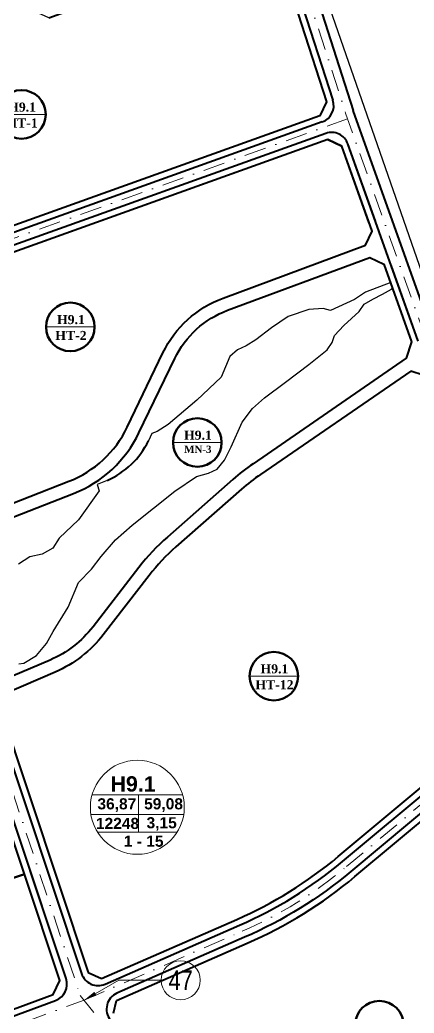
# Model space of a CAD drawing. Header units: millimetres. Extents: x 583747 to 595948, y 2304962 to 2309584.
# Drawn here: x 591707.4 to 591889, y 2307461.5 to 2307918.6 of the extents above; entities that cross this region are included whole.
import ezdxf
from ezdxf.enums import TextEntityAlignment as Align

# ---------------------------------------------------------------- set-up
doc = ezdxf.new("R2010")
doc.units = ezdxf.units.MM
doc.set_wipeout_variables(frame=1)
doc.linetypes.add('DASHDOT', pattern=[1, 0.5, -0.25, 0, -0.25])
for name, color, linetype, lineweight in [('00_bo_sdd', 7, 'Continuous', 30), ('00_tim_duong', 1, 'DASHDOT', 13), ('Chu thich Lo - Q', 7, 'Continuous', 9), ('DUONG', 5, 'Continuous', 80), ('HE', 7, 'Continuous', 40), ('ky hieu lo A B tron', 7, 'Continuous', 9), ('TOADO', 7, 'Continuous', 13), ('TREE1', 93, 'Continuous', 13), ('vong tron', 7, 'Continuous', 13)]:
    doc.layers.add(name, color=color, linetype=linetype, lineweight=lineweight)
doc.styles.get("Standard").update_dxf_attribs({"font": 'arial.ttf'})
doc.styles.add('STYLE3', font='Vharialb.ttf', dxfattribs={"height": 10})
doc.styles.add('TXT', font='vntime.TTF', dxfattribs={"height": 1})
doc.styles.add('vnarialh', font='Vharial.ttf')
doc.dimstyles.new('11', dxfattribs={"dimtxt": 7.5, "dimasz": 7.5, "dimexe": 5, "dimexo": 10, "dimgap": 3, "dimtad": 1, "dimzin": 9, "dimdsep": 46, "dimtxsty": 'STYLE3', "dimcen": 0.05, "dimclrd": 7, "dimclre": 7, "dimclrt": 7, "dimaunit": 1, "dimadec": 4, "dimazin": 0, "dimtfac": 1, "dimtofl": 0, "dimtmove": 1, "dimatfit": 3, "dimfxl": 1, "dimtolj": 1, "dimtzin": 9, "dimarcsym": 0})

# ---------------------------------------------------------------- blocks, each defined once
blk = doc.blocks.new('dfsdf')
at = {"layer": '00_bo_sdd'}
blk.add_lwpolyline([(12478.55, 13238.14), (12632.06, 12797.25, -0.050631), (12658.27, 12697.79, -0.127789), (12642.01, 12531.73, -0.078072), (12590.67, 12439.45, -0.029988), (12502.96, 12340.13), (12503.12, 12332.97), (12540.5, 12298.11)], format="xyb", dxfattribs=at)
at = {"layer": '00_tim_duong', "ltscale": 20}
blk.add_lwpolyline([(12510.82, 13117.98), (11901.7, 12900.02)], dxfattribs=at)
blk.add_lwpolyline([(12200.44, 12619.33), (12210.78, 12628.75), (12233.94, 12651.04, -0.103426), (12249.37, 12660.71), (12389.43, 12712.49)], format="xyb", dxfattribs=at)
blk = doc.blocks.new('www')
at = {"layer": '00_bo_sdd'}
for p, q in [((18536.786, 14985.133), (18327.311, 14910.178)), ((18543.172, 14982.107), (18536.786, 14985.133)), ((18555.794, 14946.689), (18543.172, 14982.107))]:
    blk.add_line(p, q, dxfattribs=at)
blk.add_lwpolyline([(18536.176, 15002.436), (18513.178, 15073.766), (18506.942, 15076.824), (18408.19, 15041.1), (18401.781, 15044.089), (18398.655, 15052.677), (18392.231, 15055.709), (18289.212, 15019.304), (18286.145, 15012.917), (18317.164, 14924.072), (18323.52, 14921.036), (18533.003, 14995.993)], close=True, dxfattribs=at)
blk.add_lwpolyline([(18394.502, 14743.927), (18396.694, 14744.123), (18402.603, 14747.766), (18407.249, 14753.222), (18410.245, 14758.678), (18417.149, 14769.929), (18421.906, 14781.335), (18427.837, 14787.415), (18432.338, 14793.269), (18439.036, 14800.998), (18446.566, 14807.654), (18466.251, 14823.274), (18476.283, 14830.088), (18481.751, 14831.627), (18485.735, 14833.528), (18489.214, 14837.657), (18492.279, 14843.74), (18497.336, 14855.129), (18502.012, 14861.347), (18507.621, 14866.251), (18517.258, 14873.503), (18527.952, 14881.649), (18536.509, 14888.395), (18538.749, 14891.772), (18539.828, 14895.028), (18544.183, 14899.626), (18551.181, 14906.088), (18553.539, 14909.38), (18557.511, 14911.751), (18561.852, 14914.02), (18566.127, 14916.235), (18566.6, 14917.026), (18565.771, 14919.385), (18554.035, 14914.899), (18549.089, 14911.601), (18537.906, 14906.475), (18534.583, 14907.408), (18527.975, 14906.906), (18518.403, 14903.694), (18510.791, 14898.477), (18503.549, 14892.99), (18499.136, 14890.14), (18495.149, 14888.418), (18491.631, 14885.373), (18487.652, 14875.754), (18476.427, 14865.151), (18463.194, 14854.083), (18458.091, 14850.797), (18455.718, 14849.856), (18454.119, 14846.532, -0.1808542), (18435.099, 14828.286), (18430.589, 14826.344), (18431.442, 14823.518), (18421.889, 14810.146), (18412.973, 14801.719), (18410.145, 14797.151), (18405.149, 14794.28), (18399.536, 14793.139), (18394.296, 14789.722)], format="xyb", dxfattribs=at)
at = {"layer": '00_tim_duong', "ltscale": 20}
for points in [[(18507.724, 15112.68), (18544.912, 14997.339)], [(18507.724, 15112.68), (18544.912, 14997.339)], [(18581.878, 14893.603), (18544.949, 14997.231)], [(18581.878, 14893.603), (18544.949, 14997.231)]]:
    blk.add_lwpolyline(points, dxfattribs=at)
for points in [[(18353.378, 14799.491), (18422.736, 14591.243), (18504.085, 14490.281, 0.0496955), (18531.907, 14462.019, 0.0496955)], [(18353.378, 14799.491), (18422.736, 14591.243), (18504.085, 14490.281, 0.0496955), (18531.907, 14462.019, 0.0496955)], [(18424.525, 14589.023), (18497.24, 14620.788, 0.0710908), (18545.369, 14650.548), (18640.671, 14730.129)]]:
    blk.add_lwpolyline(points, format="xyb", dxfattribs=at)
at = {"layer": 'DUONG', "lineweight": 40}
for p, q in [((18511.293, 15113.83), (18548.481, 14998.49)), ((18511.293, 15113.83), (18548.481, 14998.49)), ((18516.088, 15074.517), (18539.08, 15003.208)), ((18516.088, 15074.517), (18539.08, 15003.208)), ((18585.41, 14894.862), (18548.481, 14998.49)), ((18585.41, 14894.862), (18548.481, 14998.49)), ((18534.161, 14993.221), (18324.567, 14918.224)), ((18534.161, 14993.221), (18324.567, 14918.224)), ((18535.77, 14987.955), (18326.42, 14913.046)), ((18535.77, 14987.955), (18326.42, 14913.046)), ((18558.634, 14947.657), (18546.001, 14983.108)), ((18563.647, 14933.589), (18546.001, 14983.108)), ((18578.344, 14892.347), (18563.647, 14933.589)), ((18578.344, 14892.347), (18565.851, 14927.404)), ((18377.681, 14738.387), (18423.34, 14601.297)), ((18415.115, 14602.255), (18371.758, 14732.438)), ((18543.446, 14652.851), (18631.712, 14726.556)), ((18434.132, 14596.493), (18496.039, 14623.537))]:
    blk.add_line(p, q, dxfattribs=at)
for points in [[(18265.848, 14530.946, -0.0960549), (18282.904, 14541.468), (18411.385, 14588.963, 0.4047005), (18416.201, 14598.995), (18371.758, 14732.438)], [(18657.278, 14670.21), (18641.976, 14713.272, 0.5222384), (18629.31, 14716.734), (18547.292, 14648.245, -0.0710908), (18498.441, 14618.039), (18439.637, 14592.351, 0.4945682), (18436.61, 14580), (18521.373, 14474.802, 0.414438), (18532.627, 14473.596), (18610.043, 14536.071, 0.0907084), (18630.611, 14563.058), (18659.913, 14637.431, 0.1719261), (18660.108, 14662.479)]]:
    blk.add_lwpolyline(points, format="xyb", dxfattribs=at)
for centre, radius, start, end in [((18531.466, 15000.753), 8, 289.68819, 17.87053), ((18531.466, 15000.753), 8, 289.68819, 17.87053), ((18538.465, 14980.423), 8, 19.61408, 109.68819), ((18538.465, 14980.423), 8, 19.61408, 109.68819), ((18417.178, 14804.063), 197, 293.59771, 309.86315), ((18430.93, 14603.825), 8, 198.42056, 293.59771)]:
    blk.add_arc(centre, radius, start, end, dxfattribs=at)
at = {"layer": 'HE'}
for p, q in [((18536.786, 14985.133), (18327.311, 14910.178)), ((18536.786, 14985.133), (18543.172, 14982.107)), ((18555.794, 14946.689), (18543.172, 14982.107)), ((18541.523, 14655.153), (18628.623, 14727.885)), ((18549.214, 14645.943), (18631.372, 14714.547)), ((18432.498, 14599.053), (18494.838, 14626.286)), ((18439.421, 14588.982), (18499.642, 14615.289)), ((18426.336, 14601.795), (18432.498, 14599.053)), ((18437.976, 14583.087), (18439.421, 14588.982))]:
    blk.add_line(p, q, dxfattribs=at)
blk.add_lwpolyline([(18408.19, 15041.1), (18506.942, 15076.824), (18513.178, 15073.766), (18536.176, 15002.436), (18533.003, 14995.993), (18323.52, 14921.036)], dxfattribs=at)
blk.add_lwpolyline([(18408.19, 15041.1), (18506.942, 15076.824), (18513.178, 15073.766), (18536.176, 15002.436), (18533.003, 14995.993), (18323.52, 14921.036)], dxfattribs=at)
for points in [[(18536.786, 14985.133), (18327.311, 14910.178), (18324.251, 14903.773), (18357.096, 14809.696), (18363.403, 14806.791), (18417.463, 14827.864, 0.1899283), (18444.362, 14852.776), (18460.809, 14886.97, -0.1944187), (18488.518, 14912.19), (18554.13, 14936.465), (18557.141, 14942.91), (18543.172, 14982.107), (18536.786, 14985.133)], [(18630.787, 14735.801), (18580.706, 14876.741), (18574.912, 14878.619), (18505.745, 14831.039, 0.0295065), (18496.998, 14824.23), (18466.803, 14797.717, 0.0480465), (18454.461, 14784.582), (18433.356, 14757.288, -0.1271287), (18411.212, 14740.113), (18388.743, 14730.433), (18385.731, 14723.711), (18426.336, 14601.795)]]:
    blk.add_lwpolyline(points, format="xyb", dxfattribs=at)
blk.add_lwpolyline([(18380.668, 14738.912), (18362.153, 14794.505), (18365.232, 14801.064), (18419.642, 14822.274, 0.1899283), (18449.769, 14850.176), (18466.216, 14884.369, -0.1944187), (18490.6, 14906.563), (18556.144, 14930.813), (18562.512, 14927.838), (18575.277, 14892.017), (18572.836, 14884.473), (18502.344, 14835.983, 0.0295065), (18493.039, 14828.738), (18462.844, 14802.226, 0.0480465), (18449.715, 14788.252), (18428.61, 14760.958, -0.1271287), (18408.838, 14745.624), (18386.84, 14736.147)], format="xyb", close=True, dxfattribs=at)
for points in [[(18397.018, 14647.1), (18391.223, 14664.5), (18387.473, 14666.273), (18377.117, 14662.307), (18375.205, 14658.369), (18380.436, 14641.524), (18397.034, 14647.051)], [(18397.023, 14647.085), (18278.788, 14607.362), (18302.583, 14551.941), (18410.195, 14591.721), (18413.304, 14598.199)]]:
    blk.add_lwpolyline(points, close=True, dxfattribs=at)
for centre, radius, start, end in [((18420.213, 14862.841), 37.625, 293.3066, 334.3121), ((18417.178, 14804.063), 194, 293.59771, 309.86315), ((18417.178, 14804.063), 206, 293.59771, 309.86315)]:
    blk.add_arc(centre, radius, start, end, dxfattribs=at)
at = {"layer": 'TOADO', "color": 1}
blk.add_circle((18469, 14598.268), 9, dxfattribs=at)
at = {"layer": 'HE', "lineweight": 40}
blk.add_blockref('dfsdf', (6035.032, 1876.669), dxfattribs=at)
at = {"layer": 'TOADO', "color": 1, "style": 'vnarialh', "width": 0.8}
blk.add_text('47', height=9, dxfattribs=at).set_placement((18469, 14598.268), align=Align.MIDDLE_CENTER)
at = {"layer": 'TOADO', "color": 1}
blk.add_leader([(18424.493, 14589.091), (18440.456, 14598.268), (18461.456, 14598.268)], dimstyle='11', override={"dimasz": 6, "dimgap": 3, "dimtad": 0}, dxfattribs=at)
at = {"ltscale": 24}
blk.add_wipeout([(18450.683, 14701.575), (18452.349, 14701.458), (18455.174, 14700.697), (18457.998, 14699.935), (18461.906, 14697.492), (18464.939, 14695.595), (18467.715, 14691.9), (18470.491, 14688.204), (18471.453, 14685.313), (18472.414, 14682.421), (18472.635, 14680.137), (18472.856, 14677.854), (18472.447, 14674.76), (18472.039, 14671.667), (18470.62, 14668.419), (18469.201, 14665.171), (18467.243, 14662.8), (18465.285, 14660.429), (18462.494, 14658.487), (18459.703, 14656.544), (18457.257, 14655.637), (18454.812, 14654.73), (18451.915, 14654.373), (18449.017, 14654.015), (18445.955, 14654.416), (18442.893, 14654.816), (18440.778, 14655.563), (18439.299, 14656.087), (18437.412, 14657.144), (18435.525, 14658.201), (18433.787, 14659.656), (18432.048, 14661.111), (18430.593, 14662.905), (18429.137, 14664.699), (18428.239, 14666.318), (18427.34, 14667.936), (18426.435, 14670.858), (18425.53, 14673.779), (18425.334, 14676.059), (18425.179, 14677.854), (18425.425, 14680.263), (18425.671, 14682.671), (18426.289, 14684.717), (18426.906, 14686.762), (18428.935, 14690.091), (18430.963, 14693.42), (18432.305, 14694.747), (18433.646, 14696.074), (18436.918, 14698.036), (18440.191, 14699.998), (18442.84, 14700.761), (18444.713, 14701.3), (18447.104, 14701.518), (18449.017, 14701.692), (18450.683, 14701.575), (18452.349, 14701.458)], dxfattribs=at).dxf.layer = 'ky hieu lo A B tron'
at = {"linetype": 'Continuous', "lineweight": 9}
for points in [[(18397.406, 15008.92), (18400.327, 15008.133), (18403.916, 15005.889), (18406.787, 15002.067), (18407.781, 14999.077), (18408.01, 14996.715), (18407.587, 14993.516), (18406.12, 14990.157), (18404.095, 14987.705), (18401.208, 14985.696), (18398.68, 14984.758), (18395.683, 14984.389), (18395.683, 14984.389), (18392.517, 14984.802), (18390.658, 14985.46), (18388.707, 14986.553), (18386.909, 14988.058), (18385.404, 14989.913), (18384.474, 14991.587), (18384.474, 14991.587), (18383.538, 14994.608), (18383.357, 14996.715), (18383.611, 14999.206), (18384.25, 15001.321), (18386.348, 15004.764), (18387.735, 15006.136), (18391.119, 15008.165), (18393.458, 15008.839), (18395.683, 15009.041)], [(18419.906, 14911.132), (18422.827, 14910.345), (18426.416, 14908.101), (18429.287, 14904.279), (18430.281, 14901.289), (18430.51, 14898.927), (18430.087, 14895.728), (18428.62, 14892.369), (18426.595, 14889.917), (18423.708, 14887.908), (18421.18, 14886.97), (18418.183, 14886.601), (18418.183, 14886.601), (18415.017, 14887.014), (18413.158, 14887.672), (18411.207, 14888.765), (18409.409, 14890.27), (18407.904, 14892.125), (18406.974, 14893.799), (18406.974, 14893.799), (18406.038, 14896.82), (18405.857, 14898.927), (18406.111, 14901.418), (18406.75, 14903.534), (18408.848, 14906.976), (18410.235, 14908.348), (18413.619, 14910.377), (18415.958, 14911.051), (18418.183, 14911.253)], [(18478.384, 14857.934), (18481.305, 14857.146), (18484.894, 14854.902), (18487.765, 14851.08), (18488.759, 14848.09), (18488.988, 14845.728), (18488.565, 14842.529), (18487.098, 14839.17), (18485.073, 14836.719), (18482.186, 14834.71), (18479.658, 14833.772), (18476.661, 14833.402), (18476.661, 14833.402), (18473.495, 14833.816), (18471.636, 14834.473), (18469.685, 14835.567), (18467.887, 14837.071), (18466.382, 14838.926), (18465.452, 14840.6), (18465.452, 14840.6), (18464.516, 14843.622), (18464.335, 14845.728), (18464.589, 14848.22), (18465.228, 14850.335), (18467.326, 14853.777), (18468.713, 14855.15), (18472.097, 14857.179), (18474.436, 14857.852), (18476.661, 14858.055)], [(18513.614, 14750.406), (18516.534, 14749.619), (18520.123, 14747.374), (18522.994, 14743.553), (18523.989, 14740.563), (18524.217, 14738.201), (18523.795, 14735.002), (18522.327, 14731.643), (18520.303, 14729.191), (18517.416, 14727.182), (18514.887, 14726.244), (18511.891, 14725.874), (18511.891, 14725.874), (18508.724, 14726.288), (18506.865, 14726.945), (18504.914, 14728.039), (18503.116, 14729.544), (18501.611, 14731.399), (18500.682, 14733.073), (18500.682, 14733.073), (18499.746, 14736.094), (18499.564, 14738.201), (18499.819, 14740.692), (18500.458, 14742.807), (18502.555, 14746.25), (18503.942, 14747.622), (18507.327, 14749.651), (18509.665, 14750.324), (18511.891, 14750.527)], [(18562.212, 14589.798), (18565.132, 14589.011), (18568.721, 14586.766), (18571.592, 14582.945), (18572.586, 14579.955), (18572.815, 14577.593), (18572.392, 14574.394), (18570.925, 14571.035), (18568.9, 14568.583), (18566.014, 14566.574), (18563.485, 14565.636), (18560.489, 14565.266), (18560.489, 14565.266), (18557.322, 14565.68), (18555.463, 14566.337), (18553.512, 14567.431), (18551.714, 14568.936), (18550.209, 14570.791), (18549.28, 14572.465), (18549.28, 14572.465), (18548.344, 14575.486), (18548.162, 14577.593), (18548.417, 14580.084), (18549.055, 14582.199), (18551.153, 14585.642), (18552.54, 14587.014), (18555.925, 14589.043), (18558.263, 14589.716), (18560.489, 14589.919)]]:
    blk.add_wipeout(points, dxfattribs=at).dxf.layer = 'vong tron'
at = {"layer": 'vong tron'}
for p, q in [((18384.499, 14996.709), (18406.795, 14996.709)), ((18406.999, 14898.921), (18429.295, 14898.921)), ((18465.477, 14845.725), (18487.773, 14845.725)), ((18500.706, 14738.194), (18523.002, 14738.194))]:
    blk.add_line(p, q, dxfattribs=at)
at = {"layer": 'vong tron', "lineweight": 50}
for centre in [(18395.683, 14996.712), (18418.183, 14898.924), (18476.661, 14845.725), (18511.891, 14738.198), (18560.489, 14577.59)]:
    blk.add_circle(centre, 11.184, dxfattribs=at)
at = {"layer": 'vong tron', "attachment_point": 5, "style": 'TXT'}
for s, insert, char_height in [('{\\f.VnTimeH|b1|i0|c0|p34;H9.1}', (18395.949, 15000.042), 4.18038), ('{\\f.VnTimeH|b1|i0|c0|p34;ht-1}', (18395.949, 14992.773), 4.18038), ('{\\f.VnTimeH|b1|i0|c0|p34;H9.1}', (18418.449, 14902.254), 4.18038), ('{\\f.VnTimeH|b1|i0|c0|p34;ht-2}', (18418.449, 14894.985), 4.18038), ('{\\f.VnTimeH|b1|i0|c0|p34;H9.1}', (18476.927, 14849.058), 4.18038), ('{\\f.VnTimeH|b1|i0|c0|p34;MN-3}', (18476.866, 14842.577), 3.3443), ('{\\f.VnTimeH|b1|i0|c0|p34;H9.1}', (18512.156, 14741.527), 4.18038), ('{\\f.VnTimeH|b1|i0|c0|p34;ht-12}', (18512.156, 14734.258), 4.18038)]:
    blk.add_mtext(s, dxfattribs=dict(at, insert=insert, char_height=char_height))
at = {"ltscale": 24}
blk.add_wipeout([(18449.017, 14701.692), (18452.349, 14701.458), (18457.998, 14699.935), (18464.939, 14695.595), (18470.491, 14688.204), (18472.414, 14682.421), (18472.856, 14677.854), (18472.039, 14671.667), (18469.201, 14665.171), (18465.285, 14660.429), (18459.703, 14656.544), (18454.812, 14654.73), (18449.017, 14654.015), (18442.893, 14654.816), (18439.299, 14656.087), (18435.525, 14658.201), (18432.048, 14661.111), (18429.137, 14664.699), (18427.34, 14667.936), (18425.53, 14673.779), (18425.179, 14677.854), (18425.671, 14682.671), (18426.906, 14686.762), (18430.963, 14693.42), (18433.646, 14696.074), (18440.191, 14699.998), (18444.713, 14701.3)], dxfattribs=at).dxf.layer = 'ky hieu lo A B tron'
at = {"layer": 'ky hieu lo A B tron', "ltscale": 24}
for points in [[(18428.159, 14683.573), (18469.875, 14683.573)], [(18449.497, 14683.573), (18449.497, 14666.45)], [(18470.394, 14674.551), (18427.641, 14674.551)], [(18430.634, 14666.45), (18467.4, 14666.45)]]:
    blk.add_lwpolyline(points, dxfattribs=at)
blk.add_ellipse((18449.017, 14677.848), major_axis=(-21.603, 1.078), ratio=1, start_param=3.1914684, end_param=9.4746537, dxfattribs=at)
at = {"layer": 'Chu thich Lo - Q', "attachment_point": 1}
for s, insert, char_height, width in [('{\\f.VnArialH|b1|i0|c0|p34;H9.1}', (18436.679, 14692.138), 7.04, 21.49671), ('{\\f.VnArialH|b1|i0|c0|p34;36,87}', (18430.637, 14682.013), 5.12, 21.49671), ('{\\f.VnArialH|b1|i0|c0|p34;59,08}', (18452.144, 14682.013), 5.12, 21.49671), ('{\\f.VnArialH|b1|i0|c0|p34;12248}', (18429.957, 14672.991), 5.12, 21.49671), ('{\\f.VnArialH|b1|i0|c0|p34;3,15}', (18453.258, 14673.305), 5.12, 21.49671), ('{\\f.VnArialH|b1|i0|c0|p34;1 - 15}', (18442.791, 14664.81), 5.12, 36.44622)]:
    blk.add_mtext(s, dxfattribs=dict(at, insert=insert, char_height=char_height, width=width))

msp = doc.modelspace()

# ---------------------------------------------------------------- block references
at = {"layer": 'TREE1'}
msp.add_blockref('www', (573312.5, 2292878.35), dxfattribs=at)

doc.saveas('drawing.dxf')
